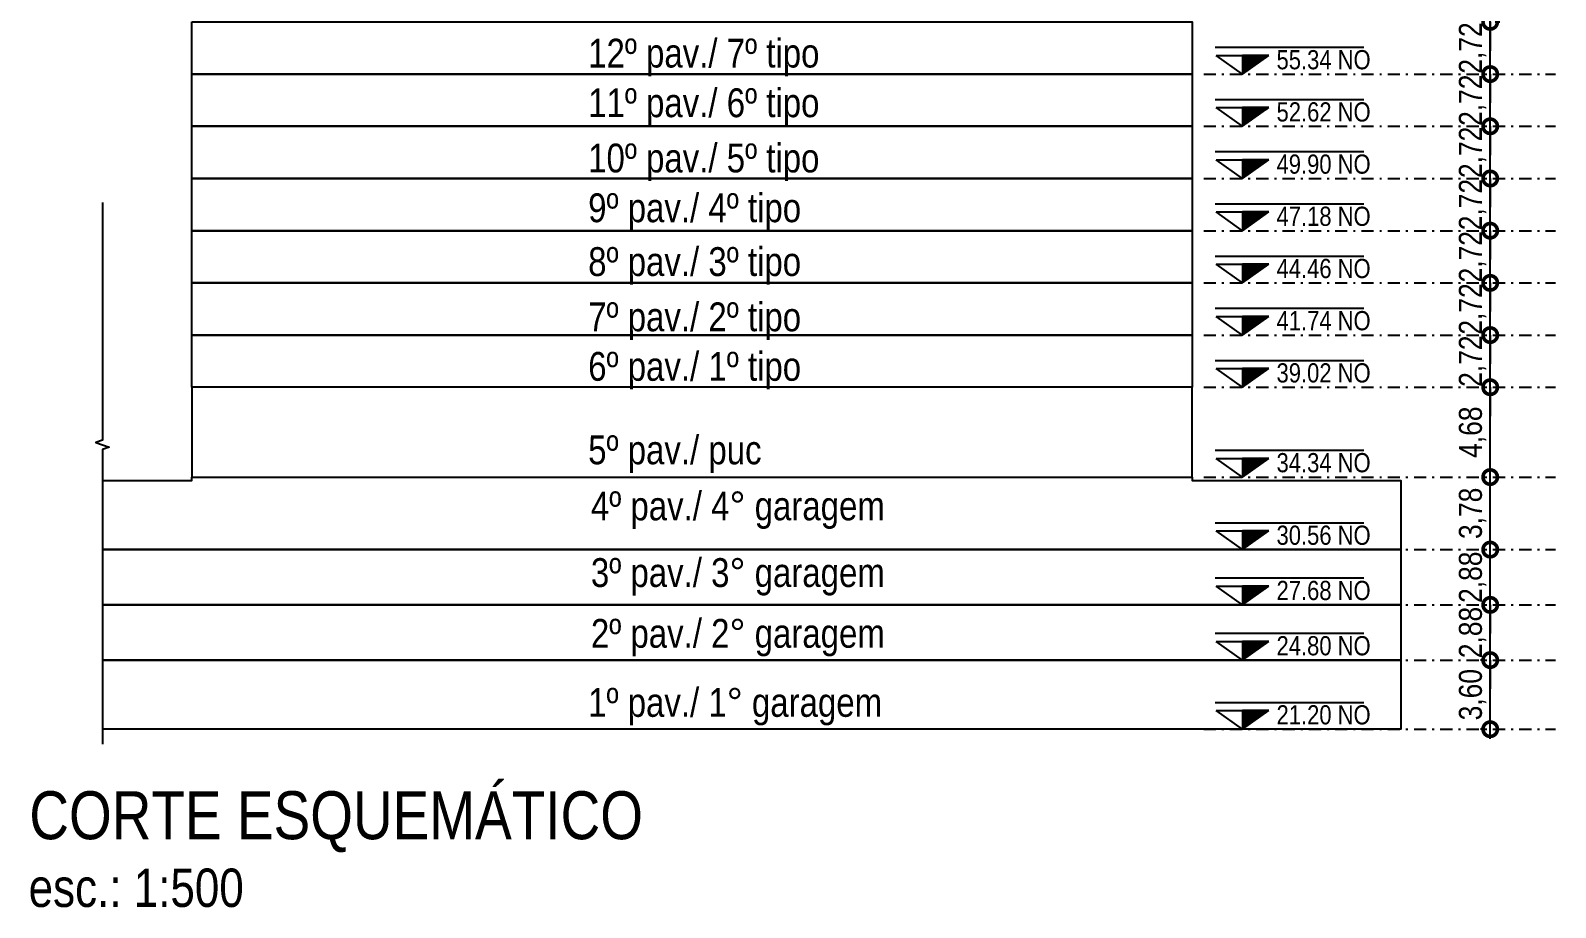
# Model space of a CAD drawing. Header units: metres. Extents: x -133 to 570, y -18 to 184.
# Drawn here: x 467.8 to 547.3, y 11.9 to 57.6 of the extents above; entities that cross this region are included whole.
import ezdxf
from ezdxf.enums import TextEntityAlignment as Align

# ---------------------------------------------------------------- set-up
doc = ezdxf.new("R2010")
doc.units = ezdxf.units.M
doc.header["$PDMODE"] = 1
doc.linetypes.add('DASHDOT2', pattern=[12.7, 6.35, -3.175, 0, -3.175])
for name, color, linetype in [('ARQ-AUX1', 1, 'Continuous'), ('ARQ-AUX3', 3, 'Continuous'), ('ARQ-DIM', 2, 'Continuous'), ('ARQ-DIM EMBASAM', 2, 'Continuous'), ('ARQ-DIM.', 2, 'Continuous'), ('ARQ-EIXO', 1, 'DASHDOT2'), ('ARQ-SIM', 1, 'Continuous'), ('ARQ-TXT1.', 1, 'Continuous'), ('ARQ-TXT2.', 2, 'Continuous')]:
    doc.layers.add(name, color=color, linetype=linetype)
doc.styles.add('Adesa', font='ARIALN.TTF')
doc.dimstyles.new('ADESA 1-0500', dxfattribs={"dimtxt": 1.2, "dimasz": 1.5, "dimexe": 0.5, "dimexo": 0.75, "dimgap": 0.2, "dimtad": 1, "dimzin": 4, "dimtxsty": 'Adesa', "dimblk": 'DOTSMALL', "dimcen": 1, "dimdle": 0.5, "dimclrd": 2, "dimclre": 2, "dimclrt": 3, "dimazin": 1, "dimtm": 1e-09, "dimtfac": 1, "dimtix": 1, "dimtmove": 2, "dimatfit": 0, "dimldrblk": 'DOTSMALL', "dimfxl": 0.8, "dimtvp": 2, "dimtolj": 1, "dimtzin": 0, "dimarcsym": 2})
pattern_1 = [(45, (126.64487, 631.15115), (-0.056126601, 0.056126601), [])]

# ---------------------------------------------------------------- blocks, each defined once
blk = doc.blocks.new('_DotSmall')
at = {"color": 0, "linetype": 'ByBlock', "const_width": 0.5}
blk.add_lwpolyline([(-0.0625, 0, 1), (0.0625, 0, 1)], format="xyb", close=True, dxfattribs=at)
blk = doc.blocks.new('*D654')
at = {"layer": 'ARQ-AUX1', "color": 2, "lineweight": -2, "transparency": 16777216}
for p, q in [((86.538, 24.8), (86.505, 24.8)), ((87.005, 20.7), (87.005, 25.3)), ((86.538, 21.2), (86.505, 21.2))]:
    blk.add_line(p, q, dxfattribs=at)
at = {"layer": 'Defpoints', "color": 0, "transparency": 16777216}
for p in [(87.005, 24.8), (87.288, 24.8), (87.288, 21.2)]:
    blk.add_point(p, dxfattribs=at)
at = {"layer": 'ARQ-AUX1', "color": 2, "lineweight": -2, "transparency": 16777216, "xscale": 1.5, "yscale": 1.5, "zscale": 1.5}
for p, rotation in [((87.005, 24.8), 90), ((87.005, 21.2), 270)]:
    blk.add_blockref('_DotSmall', p, dxfattribs=dict(at, rotation=rotation))
at = {"layer": 'ARQ-AUX1', "color": 3, "transparency": 16777216, "insert": (86.084, 23), "char_height": 1.2, "attachment_point": 5, "rotation": 90, "style": 'Adesa'}
blk.add_mtext('\\A1;3,60', dxfattribs=at)
blk = doc.blocks.new('*D655')
at = {"layer": 'ARQ-AUX1', "color": 2, "lineweight": -2, "transparency": 16777216}
for p, q in [((87.005, 27.68), (87.005, 29.18)), ((87.005, 24.8), (87.005, 27.68)), ((87.255, 27.68), (87.505, 27.68)), ((87.005, 24.8), (87.005, 23.3)), ((87.255, 24.8), (87.505, 24.8))]:
    blk.add_line(p, q, dxfattribs=at)
at = {"layer": 'Defpoints', "color": 0, "transparency": 16777216}
for p in [(86.505, 27.68), (87.005, 27.68), (86.505, 24.8)]:
    blk.add_point(p, dxfattribs=at)
at = {"layer": 'ARQ-AUX1', "color": 2, "lineweight": -2, "transparency": 16777216, "xscale": 1.5, "yscale": 1.5, "zscale": 1.5}
for p, rotation in [((87.005, 27.68), 270), ((87.005, 24.8), 90)]:
    blk.add_blockref('_DotSmall', p, dxfattribs=dict(at, rotation=rotation))
at = {"layer": 'ARQ-AUX1', "color": 3, "transparency": 16777216, "insert": (86.084, 26.24), "char_height": 1.2, "attachment_point": 5, "rotation": 90, "style": 'Adesa'}
blk.add_mtext('\\A1;2,88', dxfattribs=at)
blk = doc.blocks.new('*D656')
at = {"layer": 'ARQ-AUX1', "color": 2, "lineweight": -2, "transparency": 16777216}
for p, q in [((87.005, 30.06), (87.005, 34.84)), ((87.255, 34.34), (87.505, 34.34)), ((87.255, 30.56), (87.505, 30.56))]:
    blk.add_line(p, q, dxfattribs=at)
at = {"layer": 'Defpoints', "color": 0, "transparency": 16777216}
for p in [(86.505, 34.34), (87.005, 34.34), (86.505, 30.56)]:
    blk.add_point(p, dxfattribs=at)
at = {"layer": 'ARQ-AUX1', "color": 2, "lineweight": -2, "transparency": 16777216, "xscale": 1.5, "yscale": 1.5, "zscale": 1.5}
for p, rotation in [((87.005, 34.34), 90), ((87.005, 30.56), 270)]:
    blk.add_blockref('_DotSmall', p, dxfattribs=dict(at, rotation=rotation))
at = {"layer": 'ARQ-AUX1', "color": 3, "transparency": 16777216, "insert": (86.084, 32.45), "char_height": 1.2, "attachment_point": 5, "rotation": 90, "style": 'Adesa'}
blk.add_mtext('\\A1;3,78', dxfattribs=at)
blk = doc.blocks.new('*D657')
at = {"layer": 'ARQ-AUX1', "color": 2, "lineweight": -2, "transparency": 16777216}
for p, q in [((87.005, 33.84), (87.005, 39.52)), ((87.255, 39.02), (87.505, 39.02)), ((87.255, 34.34), (87.505, 34.34))]:
    blk.add_line(p, q, dxfattribs=at)
at = {"layer": 'Defpoints', "color": 0, "transparency": 16777216}
for p in [(86.505, 39.02), (87.005, 39.02), (86.505, 34.34)]:
    blk.add_point(p, dxfattribs=at)
at = {"layer": 'ARQ-AUX1', "color": 2, "lineweight": -2, "transparency": 16777216, "xscale": 1.5, "yscale": 1.5, "zscale": 1.5}
for p, rotation in [((87.005, 39.02), 90), ((87.005, 34.34), 270)]:
    blk.add_blockref('_DotSmall', p, dxfattribs=dict(at, rotation=rotation))
at = {"layer": 'ARQ-AUX1', "color": 3, "transparency": 16777216, "insert": (86.084, 36.68), "char_height": 1.2, "attachment_point": 5, "rotation": 90, "style": 'Adesa'}
blk.add_mtext('\\A1;4,68', dxfattribs=at)
blk = doc.blocks.new('*D658')
at = {"layer": 'ARQ-AUX1', "color": 2, "lineweight": -2, "transparency": 16777216}
for p, q in [((87.005, 41.74), (87.005, 43.24)), ((87.005, 39.02), (87.005, 41.74)), ((87.255, 41.74), (87.505, 41.74)), ((87.005, 39.02), (87.005, 37.52)), ((87.255, 39.02), (87.505, 39.02))]:
    blk.add_line(p, q, dxfattribs=at)
at = {"layer": 'Defpoints', "color": 0, "transparency": 16777216}
for p in [(86.505, 41.74), (87.005, 41.74), (86.505, 39.02)]:
    blk.add_point(p, dxfattribs=at)
at = {"layer": 'ARQ-AUX1', "color": 2, "lineweight": -2, "transparency": 16777216, "xscale": 1.5, "yscale": 1.5, "zscale": 1.5}
for p, rotation in [((87.005, 41.74), 270), ((87.005, 39.02), 90)]:
    blk.add_blockref('_DotSmall', p, dxfattribs=dict(at, rotation=rotation))
at = {"layer": 'ARQ-AUX1', "color": 3, "transparency": 16777216, "insert": (86.084, 40.38), "char_height": 1.2, "attachment_point": 5, "rotation": 90, "style": 'Adesa'}
blk.add_mtext('\\A1;2,72', dxfattribs=at)
blk = doc.blocks.new('*D661')
at = {"layer": 'ARQ-AUX1', "color": 2, "lineweight": -2, "transparency": 16777216}
for p, q in [((87.005, 30.56), (87.005, 32.06)), ((87.005, 27.68), (87.005, 30.56)), ((87.255, 30.56), (87.505, 30.56)), ((87.005, 27.68), (87.005, 26.18)), ((87.255, 27.68), (87.505, 27.68))]:
    blk.add_line(p, q, dxfattribs=at)
at = {"layer": 'Defpoints', "color": 0, "transparency": 16777216}
for p in [(86.505, 30.56), (87.005, 30.56), (86.505, 27.68)]:
    blk.add_point(p, dxfattribs=at)
at = {"layer": 'ARQ-AUX1', "color": 2, "lineweight": -2, "transparency": 16777216, "xscale": 1.5, "yscale": 1.5, "zscale": 1.5}
for p, rotation in [((87.005, 30.56), 270), ((87.005, 27.68), 90)]:
    blk.add_blockref('_DotSmall', p, dxfattribs=dict(at, rotation=rotation))
at = {"layer": 'ARQ-AUX1', "color": 3, "transparency": 16777216, "insert": (86.084, 29.12), "char_height": 1.2, "attachment_point": 5, "rotation": 90, "style": 'Adesa'}
blk.add_mtext('\\A1;2,88', dxfattribs=at)
blk = doc.blocks.new('*U730')
h = blk.add_hatch()
h.set_pattern_fill('ANSI31', color=1, scale=0.025, style=0)
h.set_pattern_definition(pattern_1)
h.paths.add_polyline_path([(1.375, 0.975), (0.006, 0.975), (0, 0)])
at = {"color": 1}
blk.add_line((-1.417, 1.4), (6.333, 1.4), dxfattribs=at)
for points in [[(-1.369, 0.975), (0.006, 0.975), (0, 0), (-1.369, 0.975)], [(1.381, 0.975), (0.006, 0.975), (0, 0), (1.381, 0.975)]]:
    blk.add_lwpolyline(points, close=True, dxfattribs=at)
at = {"color": 1, "style": 'Adesa'}
blk.add_attdef('PAVIMENTO_001', (-0.133, 3.376), '', height=1, dxfattribs=at)
at = {"color": 3, "style": 'Adesa'}
blk.add_attdef('NA', text='', height=1, dxfattribs=at).set_placement((1.779, 1.397), align=Align.BOTTOM_LEFT)
blk.add_attdef('NO', text='', height=1, dxfattribs=at).set_placement((1.779, 1.25), align=Align.TOP_LEFT)
blk = doc.blocks.new('*U732')
h = blk.add_hatch()
h.set_pattern_fill('ANSI31', color=1, scale=0.025, style=0)
h.set_pattern_definition(pattern_1)
h.paths.add_polyline_path([(1.375, 0.975), (0.006, 0.975), (0, 0)])
at = {"color": 1}
blk.add_line((-1.417, 1.4), (6.333, 1.4), dxfattribs=at)
for points in [[(-1.369, 0.975), (0.006, 0.975), (0, 0), (-1.369, 0.975)], [(1.381, 0.975), (0.006, 0.975), (0, 0), (1.381, 0.975)]]:
    blk.add_lwpolyline(points, close=True, dxfattribs=at)
at = {"color": 1, "style": 'Adesa'}
blk.add_attdef('PAVIMENTO_001', (-0.133, 3.376), '', height=1, dxfattribs=at)
at = {"color": 3, "style": 'Adesa'}
blk.add_attdef('NA', text='', height=1, dxfattribs=at).set_placement((1.779, 1.397), align=Align.BOTTOM_LEFT)
blk.add_attdef('NO', text='', height=1, dxfattribs=at).set_placement((1.779, 1.25), align=Align.TOP_LEFT)
blk = doc.blocks.new('*U698')
h = blk.add_hatch()
h.set_pattern_fill('ANSI31', color=1, scale=0.025, style=0)
h.set_pattern_definition(pattern_1)
h.paths.add_polyline_path([(1.375, 0.975), (0.006, 0.975), (0, 0)])
at = {"color": 1}
blk.add_line((-1.417, 1.4), (6.333, 1.4), dxfattribs=at)
for points in [[(-1.369, 0.975), (0.006, 0.975), (0, 0), (-1.369, 0.975)], [(1.381, 0.975), (0.006, 0.975), (0, 0), (1.381, 0.975)]]:
    blk.add_lwpolyline(points, close=True, dxfattribs=at)
at = {"color": 1, "style": 'Adesa'}
blk.add_attdef('PAVIMENTO_001', (-0.133, 3.376), '', height=1, dxfattribs=at)
at = {"color": 3, "style": 'Adesa'}
blk.add_attdef('NA', text='', height=1, dxfattribs=at).set_placement((1.779, 1.397), align=Align.BOTTOM_LEFT)
blk.add_attdef('NO', text='', height=1, dxfattribs=at).set_placement((1.779, 1.25), align=Align.TOP_LEFT)
blk = doc.blocks.new('*U700')
h = blk.add_hatch()
h.set_pattern_fill('ANSI31', color=1, scale=0.025, style=0)
h.set_pattern_definition(pattern_1)
h.paths.add_polyline_path([(1.375, 0.975), (0.006, 0.975), (0, 0)])
at = {"color": 1}
blk.add_line((-1.417, 1.4), (6.333, 1.4), dxfattribs=at)
for points in [[(-1.369, 0.975), (0.006, 0.975), (0, 0), (-1.369, 0.975)], [(1.381, 0.975), (0.006, 0.975), (0, 0), (1.381, 0.975)]]:
    blk.add_lwpolyline(points, close=True, dxfattribs=at)
at = {"color": 1, "style": 'Adesa'}
blk.add_attdef('PAVIMENTO_001', (-0.133, 3.376), '', height=1, dxfattribs=at)
at = {"color": 3, "style": 'Adesa'}
blk.add_attdef('NA', text='', height=1, dxfattribs=at).set_placement((1.779, 1.397), align=Align.BOTTOM_LEFT)
blk.add_attdef('NO', text='', height=1, dxfattribs=at).set_placement((1.779, 1.25), align=Align.TOP_LEFT)
blk = doc.blocks.new('*U702')
h = blk.add_hatch()
h.set_pattern_fill('ANSI31', color=1, scale=0.025, style=0)
h.set_pattern_definition(pattern_1)
h.paths.add_polyline_path([(1.375, 0.975), (0.006, 0.975), (0, 0)])
at = {"color": 1}
blk.add_line((-1.417, 1.4), (6.333, 1.4), dxfattribs=at)
for points in [[(-1.369, 0.975), (0.006, 0.975), (0, 0), (-1.369, 0.975)], [(1.381, 0.975), (0.006, 0.975), (0, 0), (1.381, 0.975)]]:
    blk.add_lwpolyline(points, close=True, dxfattribs=at)
at = {"color": 1, "style": 'Adesa'}
blk.add_attdef('PAVIMENTO_001', (-0.133, 3.376), '', height=1, dxfattribs=at)
at = {"color": 3, "style": 'Adesa'}
blk.add_attdef('NA', text='', height=1, dxfattribs=at).set_placement((1.779, 1.397), align=Align.BOTTOM_LEFT)
blk.add_attdef('NO', text='', height=1, dxfattribs=at).set_placement((1.779, 1.25), align=Align.TOP_LEFT)
blk = doc.blocks.new('*U704')
h = blk.add_hatch()
h.set_pattern_fill('ANSI31', color=1, scale=0.025, style=0)
h.set_pattern_definition(pattern_1)
h.paths.add_polyline_path([(1.375, 0.975), (0.006, 0.975), (0, 0)])
at = {"color": 1}
blk.add_line((-1.417, 1.4), (6.333, 1.4), dxfattribs=at)
for points in [[(-1.369, 0.975), (0.006, 0.975), (0, 0), (-1.369, 0.975)], [(1.381, 0.975), (0.006, 0.975), (0, 0), (1.381, 0.975)]]:
    blk.add_lwpolyline(points, close=True, dxfattribs=at)
at = {"color": 1, "style": 'Adesa'}
blk.add_attdef('PAVIMENTO_001', (-0.133, 3.376), '', height=1, dxfattribs=at)
at = {"color": 3, "style": 'Adesa'}
blk.add_attdef('NA', text='', height=1, dxfattribs=at).set_placement((1.779, 1.397), align=Align.BOTTOM_LEFT)
blk.add_attdef('NO', text='', height=1, dxfattribs=at).set_placement((1.779, 1.25), align=Align.TOP_LEFT)
blk = doc.blocks.new('*D664')
at = {"layer": 'ARQ-AUX1', "color": 2, "lineweight": -2, "transparency": 16777216}
for p, q in [((87.005, 44.46), (87.005, 45.96)), ((87.005, 41.74), (87.005, 44.46)), ((87.255, 44.46), (87.505, 44.46)), ((87.005, 41.74), (87.005, 40.24)), ((87.255, 41.74), (87.505, 41.74))]:
    blk.add_line(p, q, dxfattribs=at)
at = {"layer": 'Defpoints', "color": 0, "transparency": 16777216}
for p in [(86.505, 44.46), (87.005, 44.46), (86.505, 41.74)]:
    blk.add_point(p, dxfattribs=at)
at = {"layer": 'ARQ-AUX1', "color": 2, "lineweight": -2, "transparency": 16777216, "xscale": 1.5, "yscale": 1.5, "zscale": 1.5}
for p, rotation in [((87.005, 44.46), 270), ((87.005, 41.74), 90)]:
    blk.add_blockref('_DotSmall', p, dxfattribs=dict(at, rotation=rotation))
at = {"layer": 'ARQ-AUX1', "color": 3, "transparency": 16777216, "insert": (86.084, 43.1), "char_height": 1.2, "attachment_point": 5, "rotation": 90, "style": 'Adesa'}
blk.add_mtext('\\A1;2,72', dxfattribs=at)
blk = doc.blocks.new('*U742')
h = blk.add_hatch()
h.set_pattern_fill('ANSI31', color=1, scale=0.025, style=0)
h.set_pattern_definition(pattern_1)
h.paths.add_polyline_path([(1.375, 0.975), (0.006, 0.975), (0, 0)])
at = {"color": 1}
blk.add_line((-1.417, 1.4), (6.333, 1.4), dxfattribs=at)
for points in [[(-1.369, 0.975), (0.006, 0.975), (0, 0), (-1.369, 0.975)], [(1.381, 0.975), (0.006, 0.975), (0, 0), (1.381, 0.975)]]:
    blk.add_lwpolyline(points, close=True, dxfattribs=at)
at = {"color": 1, "style": 'Adesa'}
blk.add_attdef('PAVIMENTO_001', (-0.133, 3.376), '', height=1, dxfattribs=at)
at = {"color": 3, "style": 'Adesa'}
blk.add_attdef('NA', text='', height=1, dxfattribs=at).set_placement((1.779, 1.397), align=Align.BOTTOM_LEFT)
blk.add_attdef('NO', text='', height=1, dxfattribs=at).set_placement((1.779, 1.25), align=Align.TOP_LEFT)
blk = doc.blocks.new('*D665')
at = {"layer": 'ARQ-AUX1', "color": 2, "lineweight": -2, "transparency": 16777216}
for p, q in [((87.005, 47.18), (87.005, 48.68)), ((87.005, 44.46), (87.005, 47.18)), ((87.255, 47.18), (87.505, 47.18)), ((87.005, 44.46), (87.005, 42.96)), ((87.255, 44.46), (87.505, 44.46))]:
    blk.add_line(p, q, dxfattribs=at)
at = {"layer": 'Defpoints', "color": 0, "transparency": 16777216}
for p in [(86.505, 47.18), (87.005, 47.18), (86.505, 44.46)]:
    blk.add_point(p, dxfattribs=at)
at = {"layer": 'ARQ-AUX1', "color": 2, "lineweight": -2, "transparency": 16777216, "xscale": 1.5, "yscale": 1.5, "zscale": 1.5}
for p, rotation in [((87.005, 47.18), 270), ((87.005, 44.46), 90)]:
    blk.add_blockref('_DotSmall', p, dxfattribs=dict(at, rotation=rotation))
at = {"layer": 'ARQ-AUX1', "color": 3, "transparency": 16777216, "insert": (86.084, 45.82), "char_height": 1.2, "attachment_point": 5, "rotation": 90, "style": 'Adesa'}
blk.add_mtext('\\A1;2,72', dxfattribs=at)
blk = doc.blocks.new('*U743')
h = blk.add_hatch()
h.set_pattern_fill('ANSI31', color=1, scale=0.025, style=0)
h.set_pattern_definition(pattern_1)
h.paths.add_polyline_path([(1.375, 0.975), (0.006, 0.975), (0, 0)])
at = {"color": 1}
blk.add_line((-1.417, 1.4), (6.333, 1.4), dxfattribs=at)
for points in [[(-1.369, 0.975), (0.006, 0.975), (0, 0), (-1.369, 0.975)], [(1.381, 0.975), (0.006, 0.975), (0, 0), (1.381, 0.975)]]:
    blk.add_lwpolyline(points, close=True, dxfattribs=at)
at = {"color": 1, "style": 'Adesa'}
blk.add_attdef('PAVIMENTO_001', (-0.133, 3.376), '', height=1, dxfattribs=at)
at = {"color": 3, "style": 'Adesa'}
blk.add_attdef('NA', text='', height=1, dxfattribs=at).set_placement((1.779, 1.397), align=Align.BOTTOM_LEFT)
blk.add_attdef('NO', text='', height=1, dxfattribs=at).set_placement((1.779, 1.25), align=Align.TOP_LEFT)
blk = doc.blocks.new('*D666')
at = {"layer": 'ARQ-AUX1', "color": 2, "lineweight": -2, "transparency": 16777216}
for p, q in [((87.005, 49.9), (87.005, 51.4)), ((87.005, 47.18), (87.005, 49.9)), ((87.255, 49.9), (87.505, 49.9)), ((87.005, 47.18), (87.005, 45.68)), ((87.255, 47.18), (87.505, 47.18))]:
    blk.add_line(p, q, dxfattribs=at)
at = {"layer": 'Defpoints', "color": 0, "transparency": 16777216}
for p in [(86.505, 49.9), (87.005, 49.9), (86.505, 47.18)]:
    blk.add_point(p, dxfattribs=at)
at = {"layer": 'ARQ-AUX1', "color": 2, "lineweight": -2, "transparency": 16777216, "xscale": 1.5, "yscale": 1.5, "zscale": 1.5}
for p, rotation in [((87.005, 49.9), 270), ((87.005, 47.18), 90)]:
    blk.add_blockref('_DotSmall', p, dxfattribs=dict(at, rotation=rotation))
at = {"layer": 'ARQ-AUX1', "color": 3, "transparency": 16777216, "insert": (86.084, 48.54), "char_height": 1.2, "attachment_point": 5, "rotation": 90, "style": 'Adesa'}
blk.add_mtext('\\A1;2,72', dxfattribs=at)
blk = doc.blocks.new('*U716')
h = blk.add_hatch()
h.set_pattern_fill('ANSI31', color=1, scale=0.025, style=0)
h.set_pattern_definition(pattern_1)
h.paths.add_polyline_path([(1.375, 0.975), (0.006, 0.975), (0, 0)])
at = {"color": 1}
blk.add_line((-1.417, 1.4), (6.333, 1.4), dxfattribs=at)
for points in [[(-1.369, 0.975), (0.006, 0.975), (0, 0), (-1.369, 0.975)], [(1.381, 0.975), (0.006, 0.975), (0, 0), (1.381, 0.975)]]:
    blk.add_lwpolyline(points, close=True, dxfattribs=at)
at = {"color": 1, "style": 'Adesa'}
blk.add_attdef('PAVIMENTO_001', (-0.133, 3.376), '', height=1, dxfattribs=at)
at = {"color": 3, "style": 'Adesa'}
blk.add_attdef('NA', text='', height=1, dxfattribs=at).set_placement((1.779, 1.397), align=Align.BOTTOM_LEFT)
blk.add_attdef('NO', text='', height=1, dxfattribs=at).set_placement((1.779, 1.25), align=Align.TOP_LEFT)
blk = doc.blocks.new('*D667')
at = {"layer": 'ARQ-AUX1', "color": 2, "lineweight": -2, "transparency": 16777216}
for p, q in [((87.005, 52.62), (87.005, 54.12)), ((87.005, 49.9), (87.005, 52.62)), ((87.255, 52.62), (87.505, 52.62)), ((87.005, 49.9), (87.005, 48.4)), ((87.255, 49.9), (87.505, 49.9))]:
    blk.add_line(p, q, dxfattribs=at)
at = {"layer": 'Defpoints', "color": 0, "transparency": 16777216}
for p in [(86.505, 52.62), (87.005, 52.62), (86.505, 49.9)]:
    blk.add_point(p, dxfattribs=at)
at = {"layer": 'ARQ-AUX1', "color": 2, "lineweight": -2, "transparency": 16777216, "xscale": 1.5, "yscale": 1.5, "zscale": 1.5}
for p, rotation in [((87.005, 52.62), 270), ((87.005, 49.9), 90)]:
    blk.add_blockref('_DotSmall', p, dxfattribs=dict(at, rotation=rotation))
at = {"layer": 'ARQ-AUX1', "color": 3, "transparency": 16777216, "insert": (86.084, 51.26), "char_height": 1.2, "attachment_point": 5, "rotation": 90, "style": 'Adesa'}
blk.add_mtext('\\A1;2,72', dxfattribs=at)
blk = doc.blocks.new('*U718')
h = blk.add_hatch()
h.set_pattern_fill('ANSI31', color=1, scale=0.025, style=0)
h.set_pattern_definition(pattern_1)
h.paths.add_polyline_path([(1.375, 0.975), (0.006, 0.975), (0, 0)])
at = {"color": 1}
blk.add_line((-1.417, 1.4), (6.333, 1.4), dxfattribs=at)
for points in [[(-1.369, 0.975), (0.006, 0.975), (0, 0), (-1.369, 0.975)], [(1.381, 0.975), (0.006, 0.975), (0, 0), (1.381, 0.975)]]:
    blk.add_lwpolyline(points, close=True, dxfattribs=at)
at = {"color": 1, "style": 'Adesa'}
blk.add_attdef('PAVIMENTO_001', (-0.133, 3.376), '', height=1, dxfattribs=at)
at = {"color": 3, "style": 'Adesa'}
blk.add_attdef('NA', text='', height=1, dxfattribs=at).set_placement((1.779, 1.397), align=Align.BOTTOM_LEFT)
blk.add_attdef('NO', text='', height=1, dxfattribs=at).set_placement((1.779, 1.25), align=Align.TOP_LEFT)
blk = doc.blocks.new('*D668')
at = {"layer": 'ARQ-AUX1', "color": 2, "lineweight": -2, "transparency": 16777216}
for p, q in [((87.005, 55.34), (87.005, 56.84)), ((87.005, 52.62), (87.005, 55.34)), ((87.255, 55.34), (87.505, 55.34)), ((87.005, 52.62), (87.005, 51.12)), ((87.255, 52.62), (87.505, 52.62))]:
    blk.add_line(p, q, dxfattribs=at)
at = {"layer": 'Defpoints', "color": 0, "transparency": 16777216}
for p in [(86.505, 55.34), (87.005, 55.34), (86.505, 52.62)]:
    blk.add_point(p, dxfattribs=at)
at = {"layer": 'ARQ-AUX1', "color": 2, "lineweight": -2, "transparency": 16777216, "xscale": 1.5, "yscale": 1.5, "zscale": 1.5}
for p, rotation in [((87.005, 55.34), 270), ((87.005, 52.62), 90)]:
    blk.add_blockref('_DotSmall', p, dxfattribs=dict(at, rotation=rotation))
at = {"layer": 'ARQ-AUX1', "color": 3, "transparency": 16777216, "insert": (86.084, 53.98), "char_height": 1.2, "attachment_point": 5, "rotation": 90, "style": 'Adesa'}
blk.add_mtext('\\A1;2,72', dxfattribs=at)
blk = doc.blocks.new('*U720')
h = blk.add_hatch()
h.set_pattern_fill('ANSI31', color=1, scale=0.025, style=0)
h.set_pattern_definition(pattern_1)
h.paths.add_polyline_path([(1.375, 0.975), (0.006, 0.975), (0, 0)])
at = {"color": 1}
blk.add_line((-1.417, 1.4), (6.333, 1.4), dxfattribs=at)
for points in [[(-1.369, 0.975), (0.006, 0.975), (0, 0), (-1.369, 0.975)], [(1.381, 0.975), (0.006, 0.975), (0, 0), (1.381, 0.975)]]:
    blk.add_lwpolyline(points, close=True, dxfattribs=at)
at = {"color": 1, "style": 'Adesa'}
blk.add_attdef('PAVIMENTO_001', (-0.133, 3.376), '', height=1, dxfattribs=at)
at = {"color": 3, "style": 'Adesa'}
blk.add_attdef('NA', text='', height=1, dxfattribs=at).set_placement((1.779, 1.397), align=Align.BOTTOM_LEFT)
blk.add_attdef('NO', text='', height=1, dxfattribs=at).set_placement((1.779, 1.25), align=Align.TOP_LEFT)
blk = doc.blocks.new('*D669')
at = {"layer": 'ARQ-AUX1', "color": 2, "lineweight": -2, "transparency": 16777216}
for p, q in [((87.005, 58.06), (87.005, 59.56)), ((87.005, 55.34), (87.005, 58.06)), ((87.255, 58.06), (87.505, 58.06)), ((87.005, 55.34), (87.005, 53.84)), ((87.255, 55.34), (87.505, 55.34))]:
    blk.add_line(p, q, dxfattribs=at)
at = {"layer": 'Defpoints', "color": 0, "transparency": 16777216}
for p in [(86.505, 58.06), (87.005, 58.06), (86.505, 55.34)]:
    blk.add_point(p, dxfattribs=at)
at = {"layer": 'ARQ-AUX1', "color": 2, "lineweight": -2, "transparency": 16777216, "xscale": 1.5, "yscale": 1.5, "zscale": 1.5}
for p, rotation in [((87.005, 58.06), 270), ((87.005, 55.34), 90)]:
    blk.add_blockref('_DotSmall', p, dxfattribs=dict(at, rotation=rotation))
at = {"layer": 'ARQ-AUX1', "color": 3, "transparency": 16777216, "insert": (86.084, 56.7), "char_height": 1.2, "attachment_point": 5, "rotation": 90, "style": 'Adesa'}
blk.add_mtext('\\A1;2,72', dxfattribs=at)
blk = doc.blocks.new('*U722')
h = blk.add_hatch()
h.set_pattern_fill('ANSI31', color=1, scale=0.025, style=0)
h.set_pattern_definition(pattern_1)
h.paths.add_polyline_path([(1.375, 0.975), (0.006, 0.975), (0, 0)])
at = {"color": 1}
blk.add_line((-1.417, 1.4), (6.333, 1.4), dxfattribs=at)
for points in [[(-1.369, 0.975), (0.006, 0.975), (0, 0), (-1.369, 0.975)], [(1.381, 0.975), (0.006, 0.975), (0, 0), (1.381, 0.975)]]:
    blk.add_lwpolyline(points, close=True, dxfattribs=at)
at = {"color": 1, "style": 'Adesa'}
blk.add_attdef('PAVIMENTO_001', (-0.133, 3.376), '', height=1, dxfattribs=at)
at = {"color": 3, "style": 'Adesa'}
blk.add_attdef('NA', text='', height=1, dxfattribs=at).set_placement((1.779, 1.397), align=Align.BOTTOM_LEFT)
blk.add_attdef('NO', text='', height=1, dxfattribs=at).set_placement((1.779, 1.25), align=Align.TOP_LEFT)
blk = doc.blocks.new('*D670')
at = {"layer": 'ARQ-AUX1', "color": 2, "lineweight": -2, "transparency": 16777216}
for p, q in [((87.005, 60.78), (87.005, 62.28)), ((87.005, 58.06), (87.005, 60.78)), ((87.255, 60.78), (87.505, 60.78)), ((87.005, 58.06), (87.005, 56.56)), ((87.255, 58.06), (87.505, 58.06))]:
    blk.add_line(p, q, dxfattribs=at)
at = {"layer": 'Defpoints', "color": 0, "transparency": 16777216}
for p in [(86.505, 60.78), (87.005, 60.78), (86.505, 58.06)]:
    blk.add_point(p, dxfattribs=at)
at = {"layer": 'ARQ-AUX1', "color": 2, "lineweight": -2, "transparency": 16777216, "xscale": 1.5, "yscale": 1.5, "zscale": 1.5}
for p, rotation in [((87.005, 60.78), 270), ((87.005, 58.06), 90)]:
    blk.add_blockref('_DotSmall', p, dxfattribs=dict(at, rotation=rotation))
at = {"layer": 'ARQ-AUX1', "color": 3, "transparency": 16777216, "insert": (86.084, 59.42), "char_height": 1.2, "attachment_point": 5, "rotation": 90, "style": 'Adesa'}
blk.add_mtext('\\A1;2,72', dxfattribs=at)
blk = doc.blocks.new('.CRT')
at = {"layer": 'ARQ-AUX1', "linetype": 'Continuous'}
blk.add_lwpolyline([(14.691, 48.649), (14.691, 36.27), (14.348, 36.145), (15.034, 35.895), (14.691, 35.77), (14.691, 20.416)], dxfattribs=at)
at = {"layer": 'ARQ-AUX3', "color": 5}
for points in [[(19.357, 58.06), (71.467, 58.06), (71.467, 55.34), (19.357, 55.34)], [(19.357, 55.34), (71.467, 55.34), (71.467, 52.62), (19.357, 52.62)], [(19.357, 52.62), (71.467, 52.62), (71.467, 49.9), (19.357, 49.9)], [(19.357, 49.9), (71.467, 49.9), (71.467, 47.18), (19.357, 47.18)], [(19.357, 47.18), (71.467, 47.18), (71.467, 44.46), (19.357, 44.46)], [(19.357, 44.46), (71.467, 44.46), (71.467, 41.74), (19.357, 41.74)], [(19.357, 41.74), (71.467, 41.74), (71.467, 39.02), (19.357, 39.02)], [(71.467, 39.02), (19.357, 39.02), (19.357, 34.34), (71.467, 34.34)]]:
    blk.add_lwpolyline(points, close=True, dxfattribs=at)
for points in [[(14.691, 34.16), (19.357, 34.16), (19.357, 34.34), (71.467, 34.34), (71.467, 34.16), (82.343, 34.16), (82.343, 30.56), (14.691, 30.56)], [(14.691, 30.56), (82.343, 30.56), (82.343, 27.68), (14.691, 27.68)], [(14.691, 27.68), (82.343, 27.68), (82.343, 24.8), (14.691, 24.8)], [(14.691, 24.8), (82.343, 24.8), (82.343, 21.2), (14.691, 21.2)]]:
    blk.add_lwpolyline(points, dxfattribs=at)
at = {"layer": 'ARQ-EIXO', "color": 9, "ltscale": 0.1}
for p, q in [((72.074, 55.34), (90.407, 55.34)), ((72.074, 52.62), (90.407, 52.62)), ((72.074, 49.9), (90.407, 49.9)), ((72.074, 47.18), (90.407, 47.18)), ((72.074, 44.46), (90.407, 44.46)), ((72.074, 41.74), (90.407, 41.74)), ((72.074, 39.02), (90.407, 39.02)), ((72.074, 34.34), (90.407, 34.34)), ((72.074, 30.56), (90.407, 30.56)), ((72.074, 30.56), (90.407, 30.56)), ((72.074, 27.68), (90.407, 27.68)), ((72.074, 24.8), (90.407, 24.8)), ((72.074, 21.2), (90.407, 21.2))]:
    blk.add_line(p, q, dxfattribs=at)
at = {"layer": 'ARQ-SIM', "color": 1}
ref = blk.add_blockref('*U722', (74.092, 55.34), dxfattribs=at)
ref.add_attrib('NO', '55.34 NO', dxfattribs={"layer": '0', "color": 3, "height": 1, "style": 'Adesa'}).set_placement((75.871, 56.59), align=Align.TOP_LEFT)
ref = blk.add_blockref('*U720', (74.092, 52.62), dxfattribs=at)
ref.add_attrib('NO', '52.62 NO', dxfattribs={"layer": '0', "color": 3, "height": 1, "style": 'Adesa'}).set_placement((75.871, 53.87), align=Align.TOP_LEFT)
ref = blk.add_blockref('*U718', (74.092, 49.9), dxfattribs=at)
ref.add_attrib('NO', '49.90 NO', dxfattribs={"layer": '0', "color": 3, "height": 1, "style": 'Adesa'}).set_placement((75.871, 51.15), align=Align.TOP_LEFT)
ref = blk.add_blockref('*U716', (74.092, 47.18), dxfattribs=at)
ref.add_attrib('NO', '47.18 NO', dxfattribs={"layer": '0', "color": 3, "height": 1, "style": 'Adesa'}).set_placement((75.871, 48.43), align=Align.TOP_LEFT)
ref = blk.add_blockref('*U743', (74.092, 44.46), dxfattribs=at)
ref.add_attrib('NO', '44.46 NO', dxfattribs={"layer": '0', "color": 3, "height": 1, "style": 'Adesa'}).set_placement((75.871, 45.71), align=Align.TOP_LEFT)
ref = blk.add_blockref('*U742', (74.092, 41.74), dxfattribs=at)
ref.add_attrib('NO', '41.74 NO', dxfattribs={"layer": '0', "color": 3, "height": 1, "style": 'Adesa'}).set_placement((75.871, 42.99), align=Align.TOP_LEFT)
ref = blk.add_blockref('*U704', (74.092, 39.02), dxfattribs=at)
ref.add_attrib('NO', '39.02 NO', dxfattribs={"layer": '0', "color": 3, "height": 1, "style": 'Adesa'}).set_placement((75.871, 40.27), align=Align.TOP_LEFT)
ref = blk.add_blockref('*U702', (74.092, 34.34), dxfattribs=at)
ref.add_attrib('NO', '34.34 NO', dxfattribs={"layer": '0', "color": 3, "height": 1, "style": 'Adesa'}).set_placement((75.871, 35.59), align=Align.TOP_LEFT)
ref = blk.add_blockref('*U700', (74.092, 30.56), dxfattribs=at)
ref.add_attrib('NO', '30.56 NO', dxfattribs={"layer": '0', "color": 3, "height": 1, "style": 'Adesa'}).set_placement((75.871, 31.81), align=Align.TOP_LEFT)
ref = blk.add_blockref('*U698', (74.092, 27.68), dxfattribs=at)
ref.add_attrib('NO', '27.68 NO', dxfattribs={"layer": '0', "color": 3, "height": 1, "style": 'Adesa'}).set_placement((75.871, 28.93), align=Align.TOP_LEFT)
ref = blk.add_blockref('*U732', (74.092, 24.8), dxfattribs=at)
ref.add_attrib('NO', '24.80 NO', dxfattribs={"layer": '0', "color": 3, "height": 1, "style": 'Adesa'}).set_placement((75.871, 26.05), align=Align.TOP_LEFT)
ref = blk.add_blockref('*U730', (74.092, 21.2), dxfattribs=at)
ref.add_attrib('NO', '21.20 NO', dxfattribs={"layer": '0', "color": 3, "height": 1, "style": 'Adesa'}).set_placement((75.871, 22.45), align=Align.TOP_LEFT)
at = {"layer": 'ARQ-TXT1.', "color": 3, "style": 'Adesa'}
for s, p in [('12º pav./ 7º tipo', (40.003, 55.683)), ('11º pav./ 6º tipo', (40.003, 53.096)), ('10º pav./ 5º tipo', (40.003, 50.216)), ('9º pav./ 4º tipo', (40.003, 47.623)), ('8º pav./ 3º tipo', (40.003, 44.819)), ('7º pav./ 2º tipo', (40.003, 41.939)), ('6º pav./ 1º tipo', (40.003, 39.358)), ('5º pav./ puc', (40.003, 35.006)), ('4º pav./ 4° garagem', (40.145, 32.086)), ('3º pav./ 3° garagem', (40.145, 28.613)), ('2º pav./ 2° garagem', (40.145, 25.446)), ('1º pav./ 1° garagem', (40.003, 21.846))]:
    blk.add_text(s, height=1.5, dxfattribs=at).set_placement(p)
at = {"layer": 'ARQ-TXT1.', "insert": (10.846, 13.937), "char_height": 2, "width": 126.52057, "attachment_point": 1, "style": 'Adesa'}
blk.add_mtext('esc.: 1:500', dxfattribs=at)
at = {"layer": 'ARQ-TXT2.', "insert": (10.881, 17.967), "char_height": 2.5, "width": 126.52057, "attachment_point": 1, "style": 'Adesa'}
blk.add_mtext('CORTE ESQUEMÁTICO', dxfattribs=at)
at = {"layer": 'ARQ-AUX1'}
for base, p1, p2, picture, middle in [((87.005, 60.78), (86.505, 58.06), (86.505, 60.78), '*D670', (86.084, 59.42)), ((87.005, 58.06), (86.505, 55.34), (86.505, 58.06), '*D669', (86.084, 56.7)), ((87.005, 55.34), (86.505, 52.62), (86.505, 55.34), '*D668', (86.084, 53.98)), ((87.005, 52.62), (86.505, 49.9), (86.505, 52.62), '*D667', (86.084, 51.26)), ((87.005, 49.9), (86.505, 47.18), (86.505, 49.9), '*D666', (86.084, 48.54)), ((87.005, 47.18), (86.505, 44.46), (86.505, 47.18), '*D665', (86.084, 45.82)), ((87.005, 44.46), (86.505, 41.74), (86.505, 44.46), '*D664', (86.084, 43.1)), ((87.005, 41.74), (86.505, 39.02), (86.505, 41.74), '*D658', (86.084, 40.38)), ((87.005, 39.02), (86.505, 34.34), (86.505, 39.02), '*D657', (86.084, 36.68)), ((87.005, 34.34), (86.505, 30.56), (86.505, 34.34), '*D656', (86.084, 32.45)), ((87.005, 30.56), (86.505, 27.68), (86.505, 30.56), '*D661', (86.084, 29.12)), ((87.005, 27.68), (86.505, 24.8), (86.505, 27.68), '*D655', (86.084, 26.24)), ((87.005, 24.8), (87.288, 21.2), (87.288, 24.8), '*D654', (86.084, 23))]:
    dim = blk.add_linear_dim(base=base, p1=p1, p2=p2, angle=90, dimstyle='ADESA 1-0500', dxfattribs=at)
    dim.commit()
    dim.dimension.update_dxf_attribs({"geometry": picture, "text_midpoint": middle})
blk = doc.blocks.new('CORTE ESQUEMATICO')
at = {"layer": 'ARQ-DIM.'}
blk.add_blockref('.CRT', (456.889, 0), dxfattribs=at)

msp = doc.modelspace()

# ---------------------------------------------------------------- block references
at = {"layer": 'ARQ-DIM'}
msp.add_blockref('CORTE ESQUEMATICO', (0, 0), dxfattribs=at)
at = {"layer": 'ARQ-DIM EMBASAM'}
msp.add_blockref('CORTE ESQUEMATICO', (0, 0), dxfattribs=at)

doc.saveas('drawing.dxf')
